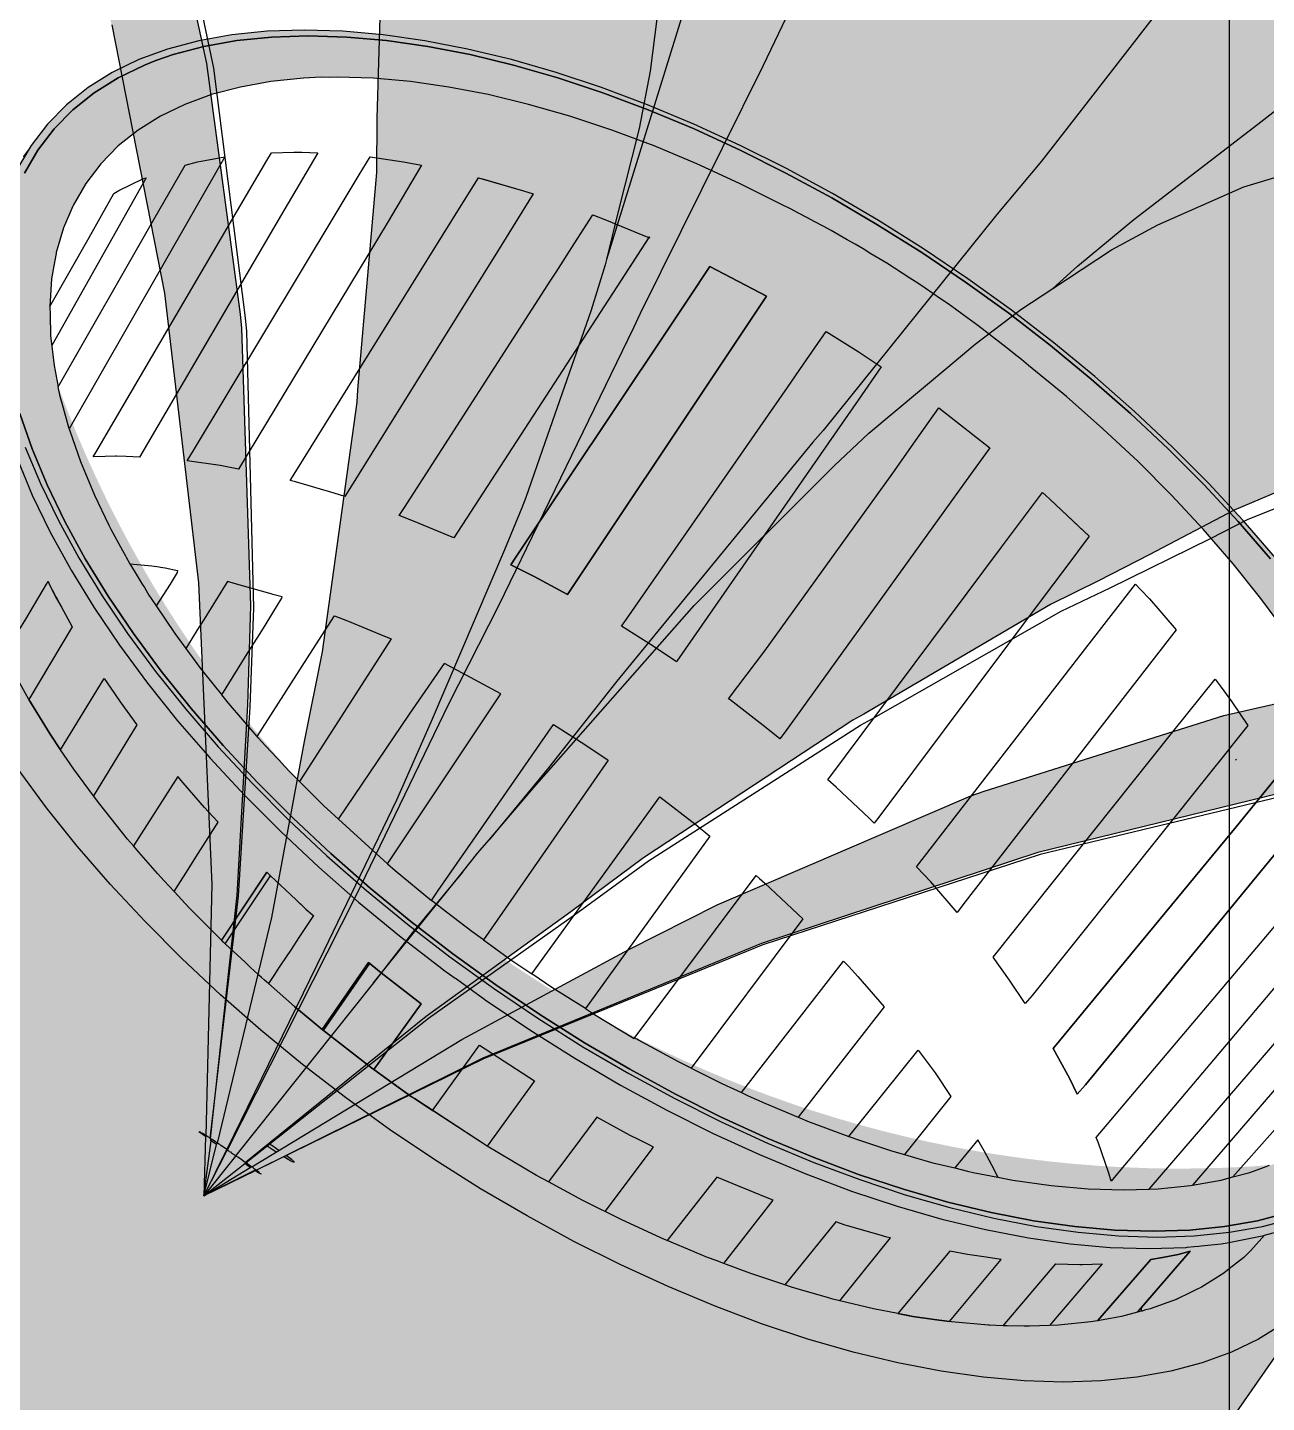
# Model space of a CAD drawing. Header units: metres. Extents: x -175 to 101, y -7 to 93.
# Drawn here: x 7.7775 to 7.8247, y 1.5529 to 1.6053 of the extents above; entities that cross this region are included whole.
import ezdxf

# ---------------------------------------------------------------- set-up
doc = ezdxf.new("R2010")
doc.units = ezdxf.units.M

# ---------------------------------------------------------------- blocks, each defined once
blk = doc.blocks.new('hidrop')
at = {"true_color": 0xffffff}
h = blk.add_hatch(color=7, dxfattribs=at)
h.dxf.hatch_style = 1
h.paths.add_polyline_path([(2.820926, -0.397867), (2.824549, -0.392676), (2.825179, -0.391852), (2.825702, -0.390954), (2.826116, -0.389984), (2.826479, -0.388744), (2.82693, -0.388385), (2.827653, -0.38765), (2.827964, -0.387211), (2.828273, -0.386839), (2.828354, -0.386701), (2.829099, -0.385514), (2.829507, -0.38456), (2.829806, -0.383539), (2.829995, -0.382456), (2.830073, -0.381315), (2.83004, -0.380121), (2.829897, -0.378878), (2.829642, -0.377592), (2.829279, -0.376267), (2.828807, -0.374909), (2.82823, -0.373522), (2.827548, -0.372114), (2.826766, -0.370688), (2.825886, -0.36925), (2.824911, -0.367807), (2.823845, -0.366364), (2.822693, -0.364927), (2.821459, -0.363501), (2.820926, -0.362928), (2.820147, -0.362092), (2.818764, -0.360706), (2.817315, -0.359347), (2.815805, -0.358022), (2.81424, -0.356736), (2.812626, -0.355493), (2.81097, -0.354299), (2.809279, -0.353159), (2.807558, -0.352076), (2.805815, -0.351055), (2.804057, -0.3501), (2.802291, -0.349215), (2.800523, -0.348404), (2.798761, -0.347669), (2.797011, -0.347014), (2.795281, -0.34644), (2.793576, -0.345951), (2.791905, -0.345548), (2.790274, -0.345233), (2.788688, -0.345008), (2.787155, -0.344872), (2.78568, -0.344826), (2.784269, -0.344872), (2.782927, -0.345008), (2.781661, -0.345233), (2.780475, -0.345548), (2.779373, -0.345951), (2.778361, -0.34644), (2.777441, -0.347014), (2.776618, -0.347669), (2.775895, -0.348404), (2.775275, -0.349215), (2.775195, -0.349353), (2.774449, -0.35054), (2.774116, -0.35132), (2.77325, -0.35186), (2.772414, -0.352526), (2.77168, -0.353272), (2.77105, -0.354096), (2.760816, -0.368569), (2.759658, -0.370366), (2.758558, -0.372305), (2.757522, -0.374378), (2.756552, -0.376577), (2.755654, -0.378894), (2.75483, -0.381319), (2.754084, -0.383842), (2.753418, -0.386455), (2.752836, -0.389145), (2.752339, -0.391904), (2.75193, -0.394719), (2.751611, -0.39758), (2.751381, -0.400476), (2.751243, -0.403395), (2.751197, -0.406325), (2.751243, -0.409256), (2.751381, -0.412174), (2.751611, -0.41507), (2.75193, -0.417931), (2.752339, -0.420747), (2.752836, -0.423505), (2.753418, -0.426196), (2.754084, -0.428808), (2.75483, -0.431332), (2.755654, -0.433757), (2.756552, -0.436073), (2.757522, -0.438272), (2.758558, -0.440346), (2.759658, -0.442284), (2.760816, -0.444081), (2.762029, -0.445729), (2.76329, -0.447222), (2.764596, -0.448553), (2.765942, -0.449717), (2.767321, -0.45071), (2.768729, -0.451528), (2.770159, -0.452168), (2.771607, -0.452626), (2.773067, -0.452902), (2.774532, -0.452994), (2.775997, -0.452902), (2.777456, -0.452626), (2.778904, -0.452168), (2.780335, -0.451528), (2.781743, -0.45071), (2.783122, -0.449717), (2.784467, -0.448553), (2.785773, -0.447222), (2.787035, -0.445729), (2.788247, -0.444081)])
h.paths.add_polyline_path([(2.776307, -0.358409), (2.776147, -0.357599), (2.776014, -0.356453), (2.775993, -0.355655), (2.775984, -0.355352), (2.776056, -0.3543), (2.776143, -0.353802), (2.776225, -0.353334), (2.776231, -0.353302), (2.776506, -0.352361), (2.776863, -0.351525), (2.776882, -0.351481), (2.777357, -0.350665), (2.777929, -0.349917), (2.778595, -0.349239), (2.779354, -0.348635), (2.780202, -0.348106), (2.781135, -0.347655), (2.782151, -0.347284), (2.783245, -0.346994), (2.784412, -0.346785), (2.785649, -0.34666), (2.786325, -0.346618), (2.786644, -0.346628), (2.786949, -0.346618), (2.788309, -0.34666), (2.789723, -0.346785), (2.791185, -0.346994), (2.792689, -0.347284), (2.79423, -0.347655), (2.795801, -0.348106), (2.797396, -0.348635), (2.799009, -0.349239), (2.800634, -0.349917), (2.802264, -0.350665), (2.803893, -0.351481, -0.05525), (2.813006, -0.357374), (2.814723, -0.358784), (2.816115, -0.360006), (2.817452, -0.361258), (2.818727, -0.362536), (2.819936, -0.363835), (2.821073, -0.36515), (2.822136, -0.366475), (2.823118, -0.367805), (2.824017, -0.369136), (2.824829, -0.370461), (2.82555, -0.371776), (2.826178, -0.373075), (2.826711, -0.374353), (2.827145, -0.375605), (2.82748, -0.376827), (2.827715, -0.378012), (2.827847, -0.379158), (2.827878, -0.380259), (2.827806, -0.381311), (2.827631, -0.382309), (2.827356, -0.38325), (2.82698, -0.38413), (2.826505, -0.384946), (2.825933, -0.385694), (2.825514, -0.38612), (2.825266, -0.386372), (2.824678, -0.386841), (2.824508, -0.386976), (2.823868, -0.387375), (2.82366, -0.387505), (2.822536, -0.388048, -0.33485)], flags=16)
for p, q in [((2.798825, -0.352701), (2.79883, -0.35274)), ((2.801842, -0.370287), (2.801842, -0.370287)), ((2.821167, -0.372592), (2.821192, -0.372626)), ((2.78642, -0.382921), (2.788179, -0.380376)), ((2.817575, -0.393489), (2.817567, -0.393614))]:
    blk.add_line(p, q)
for points in [[(2.775195, -0.349353), (2.774964, -0.349655)], [(2.774741, -0.361145), (2.775319, -0.362532), (2.776, -0.363941), (2.776782, -0.365367), (2.776799, -0.365393), (2.777663, -0.366804), (2.778638, -0.368247), (2.779704, -0.36969), (2.780856, -0.371127), (2.78209, -0.372553), (2.783401, -0.373962), (2.784784, -0.375348), (2.786234, -0.376707), (2.787744, -0.378032), (2.789309, -0.379318), (2.790923, -0.380561), (2.791005, -0.38062), (2.791436, -0.380931), (2.791478, -0.380961), (2.792557, -0.38174), (2.792578, -0.381755), (2.79427, -0.382896), (2.79599, -0.383978), (2.797733, -0.384999), (2.799491, -0.385954), (2.801257, -0.386839), (2.803025, -0.38765), (2.804788, -0.388385), (2.806537, -0.389041), (2.808268, -0.389614), (2.809972, -0.390103), (2.811643, -0.390506), (2.813275, -0.390821), (2.81486, -0.391047), (2.816394, -0.391183), (2.817869, -0.391228), (2.81928, -0.391183), (2.819318, -0.391179), (2.819589, -0.391151), (2.819766, -0.391133), (2.81986, -0.391124), (2.820621, -0.391047), (2.820846, -0.391006), (2.822177, -0.390744), (2.822247, -0.390725), (2.822274, -0.390718), (2.823073, -0.390506)], [(2.822693, -0.364927), (2.821459, -0.363501), (2.820926, -0.362928), (2.820147, -0.362092), (2.818764, -0.360706), (2.817315, -0.359347), (2.815805, -0.358022), (2.81424, -0.356736), (2.812626, -0.355493), (2.81097, -0.354299), (2.809279, -0.353159), (2.807558, -0.352076), (2.805815, -0.351055), (2.804057, -0.3501), (2.802291, -0.349215), (2.800523, -0.348404), (2.798761, -0.347669), (2.797011, -0.347014), (2.795281, -0.34644), (2.793576, -0.345951), (2.791905, -0.345548), (2.790274, -0.345233), (2.788688, -0.345008), (2.787155, -0.344872), (2.78568, -0.344826), (2.784269, -0.344872), (2.782927, -0.345008), (2.781661, -0.345233), (2.780475, -0.345548), (2.779373, -0.345951), (2.778361, -0.34644), (2.777441, -0.347014), (2.776618, -0.347669), (2.775895, -0.348404), (2.775275, -0.349215), (2.775195, -0.349353), (2.77476, -0.3501)], [(2.775052, -0.360706), (2.775629, -0.362092), (2.776311, -0.363501), (2.777093, -0.364927), (2.777974, -0.366364), (2.778949, -0.367807), (2.780014, -0.36925), (2.781167, -0.370688), (2.782401, -0.372114), (2.783712, -0.373522), (2.785095, -0.374909), (2.786544, -0.376267), (2.788055, -0.377592), (2.78962, -0.378878), (2.791233, -0.380121), (2.792889, -0.381315), (2.794581, -0.382456), (2.796301, -0.383539), (2.798044, -0.38456), (2.799802, -0.385514), (2.801568, -0.386399), (2.803336, -0.387211), (2.805098, -0.387946), (2.806848, -0.388601), (2.808579, -0.389174), (2.810283, -0.389664), (2.811954, -0.390066), (2.813586, -0.390381), (2.815171, -0.390607), (2.816705, -0.390743), (2.81818, -0.390788), (2.819591, -0.390743), (2.820932, -0.390607), (2.822198, -0.390381), (2.823384, -0.390066)], [(2.774843, -0.359429), (2.77531, -0.360774), (2.775882, -0.362147), (2.776557, -0.363542), (2.777332, -0.364955), (2.778204, -0.366378), (2.779169, -0.367807), (2.780225, -0.369236), (2.781366, -0.37066), (2.782588, -0.372072), (2.783887, -0.373468), (2.785257, -0.374841), (2.786692, -0.376186), (2.788188, -0.377498), (2.789738, -0.378772), (2.791336, -0.380003), (2.792976, -0.381185), (2.794651, -0.382315), (2.796355, -0.383388), (2.798081, -0.384399), (2.799822, -0.385344), (2.801572, -0.386221), (2.803323, -0.387024), (2.805068, -0.387752), (2.806801, -0.388401), (2.808515, -0.388969), (2.810203, -0.389454), (2.811858, -0.389853), (2.813474, -0.390164), (2.815044, -0.390388), (2.816563, -0.390523), (2.818024, -0.390568), (2.819421, -0.390523), (2.820749, -0.390388), (2.822003, -0.390164), (2.823178, -0.389853)], [(2.822493, -0.364955), (2.821271, -0.363542), (2.819972, -0.362147), (2.818603, -0.360774), (2.817167, -0.359429), (2.815671, -0.358116), (2.814121, -0.356842), (2.812523, -0.355612), (2.810883, -0.354429), (2.809208, -0.353299), (2.807504, -0.352227), (2.805778, -0.351216), (2.804037, -0.35027), (2.802288, -0.349394), (2.800537, -0.34859), (2.798791, -0.347862), (2.797058, -0.347213), (2.795344, -0.346645), (2.793657, -0.346161), (2.792002, -0.345762), (2.790386, -0.34545), (2.788815, -0.345227), (2.787297, -0.345092), (2.785836, -0.345047), (2.784438, -0.345092), (2.78311, -0.345227), (2.781856, -0.34545), (2.780681, -0.345762), (2.780026, -0.34598), (2.77959, -0.346161), (2.778587, -0.346645), (2.777677, -0.347213), (2.776862, -0.347862), (2.776146, -0.34859), (2.775531, -0.349394), (2.775021, -0.35027)], [(2.775021, -0.35027), (2.775531, -0.349394), (2.776146, -0.34859), (2.776862, -0.347862), (2.777677, -0.347213), (2.778587, -0.346645), (2.77959, -0.346161), (2.780026, -0.34598), (2.780681, -0.345762), (2.781856, -0.34545), (2.78311, -0.345227), (2.784438, -0.345092), (2.785836, -0.345047), (2.787297, -0.345092), (2.788815, -0.345227), (2.790386, -0.34545), (2.792002, -0.345762), (2.793657, -0.346161), (2.795344, -0.346645), (2.797058, -0.347213), (2.798791, -0.347862), (2.800537, -0.34859), (2.802288, -0.349394), (2.804037, -0.35027), (2.805778, -0.351216), (2.807504, -0.352227), (2.809208, -0.353299), (2.810883, -0.354429), (2.812523, -0.355612), (2.814121, -0.356842), (2.815671, -0.358116), (2.817167, -0.359429), (2.818603, -0.360774), (2.819972, -0.362147), (2.821271, -0.363542), (2.822493, -0.364955)], [(2.823178, -0.389853), (2.822003, -0.390164), (2.820749, -0.390388), (2.819421, -0.390523), (2.818024, -0.390568), (2.816563, -0.390523), (2.815044, -0.390388), (2.813474, -0.390164), (2.811858, -0.389853), (2.810203, -0.389454), (2.808515, -0.388969), (2.806801, -0.388401), (2.805068, -0.387752), (2.803323, -0.387024), (2.801572, -0.386221), (2.799822, -0.385344), (2.798081, -0.384399), (2.796355, -0.383388), (2.794651, -0.382315), (2.792976, -0.381185), (2.791336, -0.380003), (2.789738, -0.378772), (2.788188, -0.377498), (2.786692, -0.376186), (2.785257, -0.374841), (2.783887, -0.373468), (2.782588, -0.372072), (2.781366, -0.37066), (2.780225, -0.369236), (2.779169, -0.367807), (2.778204, -0.366378), (2.777332, -0.364955), (2.776557, -0.363542), (2.775882, -0.362147), (2.77531, -0.360774), (2.774843, -0.359429)], [(2.82106, -0.3885), (2.824084, -0.385098)], [(2.775984, -0.355352), (2.777483, -0.35273), (2.778427, -0.351053), (2.77861, -0.350939), (2.779532, -0.350494), (2.779658, -0.350448), (2.776059, -0.35684)], [(2.82298, -0.394088), (2.822046, -0.39467), (2.821018, -0.395167), (2.819899, -0.395576), (2.818695, -0.395895), (2.817409, -0.396125), (2.816047, -0.396263), (2.814615, -0.396309), (2.813117, -0.396263), (2.81156, -0.396125), (2.80995, -0.395895), (2.808293, -0.395576), (2.806596, -0.395167), (2.804866, -0.39467), (2.803109, -0.394088), (2.801332, -0.393422), (2.799543, -0.392676), (2.797748, -0.391852), (2.795954, -0.390954), (2.794169, -0.389984), (2.792399, -0.388948), (2.790653, -0.387848), (2.788935, -0.38669), (2.787254, -0.385477), (2.785615, -0.384216), (2.784026, -0.38291), (2.782493, -0.381564), (2.781021, -0.380185), (2.779617, -0.378777), (2.778285, -0.377347), (2.777032, -0.375899), (2.775862, -0.374439), (2.77478, -0.372974)], [(2.803296, -0.354964), (2.80114, -0.353831), (2.800339, -0.355029), (2.799472, -0.356325), (2.793743, -0.364895), (2.793549, -0.365185), (2.794445, -0.365634), (2.795705, -0.366318), (2.801622, -0.357467), (2.803296, -0.354964), (2.803151, -0.354885)], [(2.809863, -0.359211), (2.811802, -0.36073), (2.810905, -0.361972), (2.81002, -0.3632), (2.803999, -0.371546), (2.803802, -0.37182), (2.803284, -0.371394), (2.801908, -0.370335), (2.801886, -0.370318), (2.801842, -0.370287), (2.803229, -0.368465), (2.808106, -0.361699), (2.808975, -0.360471), (2.809861, -0.359209)], [(2.776717, -0.360006), (2.776747, -0.360093), (2.777151, -0.361258), (2.777684, -0.362536), (2.778239, -0.363685), (2.778312, -0.363835), (2.778752, -0.364638), (2.778865, -0.364843), (2.778898, -0.364903), (2.779033, -0.36515), (2.779875, -0.365226), (2.78015, -0.365265), (2.780197, -0.365274), (2.780382, -0.36531), (2.780853, -0.365401), (2.780838, -0.365483), (2.780576, -0.365924), (2.780035, -0.366757), (2.780744, -0.367805), (2.781167, -0.368378)], [(2.77507, -0.367255), (2.775857, -0.365928), (2.775923, -0.365815), (2.77596, -0.365928), (2.776243, -0.366467), (2.776412, -0.366774), (2.776839, -0.367552), (2.775189, -0.370315), (2.776001, -0.371642), (2.776398, -0.372229), (2.778059, -0.369516), (2.778312, -0.36989), (2.778664, -0.370412), (2.779307, -0.371282), (2.77765, -0.373987), (2.776901, -0.372974), (2.776649, -0.3726), (2.776398, -0.372229), (2.776001, -0.371642), (2.775189, -0.370315), (2.774769, -0.369551)], [(2.779033, -0.36515), (2.779238, -0.365484), (2.779429, -0.365797), (2.779508, -0.365925), (2.779587, -0.366054), (2.779762, -0.36634), (2.779845, -0.366475), (2.780035, -0.366757)], [(2.785497, -0.373437), (2.785306, -0.373246), (2.785251, -0.37319), (2.785135, -0.373075), (2.784928, -0.372851), (2.784707, -0.372615), (2.784645, -0.372548), (2.784206, -0.372076), (2.783926, -0.371776), (2.783882, -0.371724), (2.782789, -0.370461), (2.782534, -0.370143), (2.783568, -0.368481), (2.78377, -0.368156), (2.783972, -0.367843), (2.784195, -0.367494), (2.784697, -0.366665), (2.784824, -0.366461), (2.784834, -0.366413), (2.784489, -0.366314), (2.784424, -0.366295), (2.784372, -0.36628), (2.783012, -0.365897), (2.782969, -0.365886), (2.782805, -0.365838), (2.782754, -0.365826), (2.782665, -0.36597), (2.781865, -0.367255), (2.781591, -0.367696), (2.781167, -0.368378), (2.781726, -0.369136), (2.782295, -0.369845), (2.782534, -0.370143)], [(2.783882, -0.371724), (2.786013, -0.368415), (2.786837, -0.367135), (2.787328, -0.367319), (2.787395, -0.367344), (2.788743, -0.367906), (2.7889, -0.367972), (2.78899, -0.368013), (2.785497, -0.373437), (2.78641, -0.374353), (2.788849, -0.376572), (2.789139, -0.376827), (2.790526, -0.377967)], [(2.786986, -0.374877), (2.789695, -0.370876), (2.791022, -0.368945)], [(2.788849, -0.376572), (2.793174, -0.370103), (2.791022, -0.368945)], [(2.776398, -0.372229), (2.778059, -0.369516), (2.778312, -0.36989), (2.778664, -0.370412), (2.779307, -0.371282), (2.77765, -0.373987)], [(2.78072, -0.377628), (2.78034, -0.377221), (2.780088, -0.376949), (2.779383, -0.376135), (2.779176, -0.375896), (2.778949, -0.375633), (2.777885, -0.374306), (2.77765, -0.373987), (2.776901, -0.372974), (2.776649, -0.3726), (2.776398, -0.372229), (2.776001, -0.371642), (2.775189, -0.370315)], [(2.79251, -0.379475), (2.792468, -0.379445), (2.79207, -0.379158), (2.791102, -0.378413), (2.790582, -0.378012), (2.790526, -0.377967), (2.790785, -0.377595), (2.792115, -0.375679), (2.795173, -0.371275), (2.796374, -0.372031), (2.79722, -0.372601), (2.797263, -0.37263), (2.793232, -0.378435), (2.79251, -0.379475), (2.793596, -0.380259), (2.794352, -0.380769)], [(2.782671, -0.379619), (2.784394, -0.377032), (2.785153, -0.377743), (2.785381, -0.377957), (2.785642, -0.378201), (2.785745, -0.378298), (2.785977, -0.378502), (2.786031, -0.378549), (2.785784, -0.378921), (2.785477, -0.379384), (2.785178, -0.379835), (2.78478, -0.380436), (2.78468, -0.380587), (2.784523, -0.380825), (2.784316, -0.381137), (2.784165, -0.381004), (2.784055, -0.380908), (2.783946, -0.380812), (2.783913, -0.380783), (2.783629, -0.380517), (2.783428, -0.380325), (2.782671, -0.379619), (2.782575, -0.379529), (2.782532, -0.379487), (2.781298, -0.37825), (2.78072, -0.377628), (2.78087, -0.377392), (2.781256, -0.376785), (2.781548, -0.376327), (2.782402, -0.374984), (2.782035, -0.37459), (2.781882, -0.374426), (2.78107, -0.373487), (2.780861, -0.373246), (2.779176, -0.375896)], [(2.796394, -0.38209), (2.795156, -0.381311), (2.794352, -0.380769), (2.799234, -0.374026), (2.800609, -0.375085), (2.801135, -0.375517), (2.796394, -0.38209), (2.796742, -0.382309), (2.798249, -0.383225)], [(2.784394, -0.377032), (2.784252, -0.37689), (2.782532, -0.379487)], [(2.800422, -0.384357), (2.799969, -0.38413), (2.798411, -0.383284), (2.798348, -0.38325), (2.798249, -0.383225), (2.802896, -0.377018), (2.803022, -0.377128), (2.803235, -0.377314), (2.804472, -0.378474), (2.804674, -0.378676), (2.800422, -0.384357), (2.801598, -0.384946), (2.802344, -0.385289), (2.802595, -0.385404), (2.803228, -0.385694), (2.804506, -0.386227), (2.804561, -0.38625), (2.804852, -0.386372), (2.806434, -0.386965), (2.806466, -0.386976), (2.806804, -0.387088), (2.808061, -0.387505), (2.808551, -0.387645), (2.808932, -0.387755), (2.809632, -0.387956), (2.810465, -0.388156)], [(2.817873, -0.388962), (2.823845, -0.382034), (2.825499, -0.380115), (2.825575, -0.380501), (2.82562, -0.380896), (2.825706, -0.381633), (2.820926, -0.387186), (2.819526, -0.388812)], [(2.786369, -0.382879), (2.78642, -0.382921), (2.786752, -0.383194), (2.788241, -0.384341), (2.788333, -0.384407), (2.790136, -0.381906), (2.788608, -0.380729), (2.788179, -0.380376), (2.788128, -0.380334), (2.786369, -0.382879), (2.785307, -0.382006), (2.784316, -0.381137)], [(2.802344, -0.385289), (2.80623, -0.380277), (2.806417, -0.380478), (2.806772, -0.38086), (2.807772, -0.382015), (2.804506, -0.386227)], [(2.790568, -0.385966), (2.792363, -0.383478), (2.794453, -0.384833), (2.792653, -0.387328), (2.789878, -0.385516), (2.78977, -0.385443), (2.788333, -0.384407)], [(2.806434, -0.386965), (2.809076, -0.383666), (2.809302, -0.383971), (2.809719, -0.384536), (2.810324, -0.385431), (2.808551, -0.387645)], [(2.797142, -0.389816), (2.798987, -0.387361), (2.798821, -0.387278), (2.798395, -0.387064), (2.798105, -0.386919), (2.796832, -0.386228), (2.795873, -0.387504), (2.795408, -0.388121), (2.795205, -0.388392), (2.794984, -0.388686), (2.794528, -0.388438), (2.792653, -0.387328)], [(2.812114, -0.388509), (2.811971, -0.388212), (2.811586, -0.38751), (2.811351, -0.387082), (2.810465, -0.388156), (2.810955, -0.388275), (2.811173, -0.388327), (2.812114, -0.388509), (2.812677, -0.388617), (2.814139, -0.388826), (2.815553, -0.388951), (2.816912, -0.388993), (2.817873, -0.388962), (2.818213, -0.388951), (2.81871, -0.388901), (2.81945, -0.388826), (2.819526, -0.388812), (2.820461, -0.388645), (2.820617, -0.388617), (2.820926, -0.388527), (2.82106, -0.3885), (2.821711, -0.388327), (2.822228, -0.388138), (2.822459, -0.388054)], [(2.801663, -0.391797), (2.803554, -0.389377), (2.80326, -0.389267), (2.803042, -0.389186), (2.802455, -0.388941), (2.802415, -0.388924), (2.801401, -0.388501), (2.799507, -0.390924)], [(2.812309, -0.394163), (2.814322, -0.391807), (2.815237, -0.391836), (2.815316, -0.391833), (2.816088, -0.391808), (2.814082, -0.394156), (2.813313, -0.394181), (2.813115, -0.394187), (2.812461, -0.394167), (2.812309, -0.394163), (2.811787, -0.394147), (2.811753, -0.394146), (2.810338, -0.39402), (2.810262, -0.394009), (2.809687, -0.393927), (2.808874, -0.393812), (2.808753, -0.393788), (2.808299, -0.393701), (2.807368, -0.393521), (2.806083, -0.393211), (2.805825, -0.393149), (2.805653, -0.3931), (2.804457, -0.392757), (2.804252, -0.392698), (2.803989, -0.392611), (2.802655, -0.392168), (2.801663, -0.391797), (2.80137, -0.391687), (2.80104, -0.391563), (2.80056, -0.391363), (2.800533, -0.391352), (2.799507, -0.390924), (2.799413, -0.390885), (2.797781, -0.390136), (2.797142, -0.389816), (2.796976, -0.389733), (2.796555, -0.389522), (2.79627, -0.389379), (2.79615, -0.389319), (2.794984, -0.388686)], [(2.820926, -0.397867), (2.824549, -0.392676), (2.825179, -0.391852), (2.825702, -0.390954), (2.826116, -0.389984), (2.82642, -0.388948), (2.826451, -0.388766)], [(2.806083, -0.393211), (2.808018, -0.390821), (2.807875, -0.390787), (2.80759, -0.390705), (2.806379, -0.390357), (2.806287, -0.390331), (2.80593, -0.390213), (2.803989, -0.392611)], [(2.822274, -0.390718), (2.821743, -0.391295), (2.821479, -0.391563), (2.820926, -0.392004), (2.820719, -0.392168), (2.820278, -0.392443), (2.81987, -0.392698), (2.819654, -0.392802), (2.819404, -0.392923), (2.818977, -0.393129), (2.818936, -0.393149), (2.817919, -0.393521), (2.817702, -0.393578), (2.817607, -0.393604), (2.817567, -0.393614), (2.817436, -0.393649), (2.817575, -0.393489), (2.819442, -0.391319), (2.818983, -0.391456), (2.818382, -0.391563), (2.817936, -0.391643), (2.815906, -0.393975), (2.815655, -0.39402), (2.814417, -0.394146), (2.814082, -0.394156)], [(2.810262, -0.394009), (2.812239, -0.391639), (2.811662, -0.391557), (2.810954, -0.391456), (2.81028, -0.391326), (2.808299, -0.393701)], [(2.817436, -0.393649), (2.816824, -0.393812), (2.816402, -0.393887), (2.815906, -0.393975)]]:
    blk.add_lwpolyline(points)
blk.add_lwpolyline([(2.823118, -0.367805), (2.822136, -0.366475), (2.821073, -0.36515), (2.819936, -0.363835), (2.818727, -0.362536), (2.817452, -0.361258), (2.816115, -0.360006), (2.814723, -0.358784), (2.81328, -0.357599, 0.057052), (2.803893, -0.351481), (2.802264, -0.350665), (2.800634, -0.349917), (2.799009, -0.349239), (2.797396, -0.348635), (2.795801, -0.348106), (2.79423, -0.347655), (2.792689, -0.347284), (2.791185, -0.346994), (2.789723, -0.346785), (2.788309, -0.34666), (2.786949, -0.346618), (2.786644, -0.346628), (2.786325, -0.346618), (2.785649, -0.34666), (2.784412, -0.346785), (2.783245, -0.346994), (2.782151, -0.347284), (2.781135, -0.347655), (2.780202, -0.348106), (2.779354, -0.348635), (2.778595, -0.349239), (2.777929, -0.349917), (2.777357, -0.350665), (2.776882, -0.351481), (2.776863, -0.351525), (2.776506, -0.352361), (2.776231, -0.353302), (2.776225, -0.353334), (2.776143, -0.353802), (2.776056, -0.3543), (2.775984, -0.355352), (2.775993, -0.355655), (2.776014, -0.356453), (2.776147, -0.357599), (2.776307, -0.358409)], format="xyb")
for points in [[(2.781393, -0.351845), (2.776717, -0.360006), (2.776501, -0.359219), (2.776381, -0.358784), (2.776307, -0.358409), (2.779955, -0.352039), (2.781142, -0.349966), (2.781617, -0.34984), (2.781891, -0.349791), (2.782659, -0.349654)], [(2.778897, -0.361068), (2.778527, -0.361056), (2.778491, -0.361055), (2.778092, -0.361068), (2.77764, -0.361083), (2.77774, -0.360911), (2.777955, -0.360545), (2.778134, -0.360239), (2.783138, -0.351698), (2.784258, -0.349787), (2.784428, -0.349496), (2.785279, -0.349469), (2.785584, -0.349478), (2.786194, -0.349497), (2.784904, -0.351699), (2.779406, -0.361084)], [(2.77764, -0.361083), (2.77774, -0.360911), (2.777955, -0.360545), (2.778134, -0.360239), (2.783138, -0.351698), (2.784258, -0.349787), (2.784428, -0.349496), (2.785279, -0.349469), (2.785584, -0.349478), (2.786194, -0.349497), (2.784904, -0.351699), (2.779406, -0.361084), (2.778897, -0.361068), (2.778491, -0.361055), (2.778092, -0.361068)], [(2.781456, -0.360832), (2.786864, -0.351857), (2.787776, -0.350342), (2.788189, -0.349658), (2.789466, -0.34984), (2.789667, -0.349878), (2.790148, -0.349971), (2.788837, -0.352173), (2.783176, -0.361543), (2.782479, -0.361409), (2.781217, -0.361229)], [(2.781217, -0.361229), (2.781456, -0.360832), (2.786864, -0.351857), (2.787776, -0.350342), (2.788189, -0.349658), (2.789466, -0.34984), (2.789667, -0.349878), (2.790148, -0.349971), (2.788837, -0.352173), (2.783176, -0.361543), (2.782479, -0.361409)], [(2.785144, -0.361983), (2.78536, -0.361635), (2.790951, -0.352646), (2.791727, -0.351399), (2.792318, -0.350448), (2.794039, -0.350943), (2.794402, -0.351063), (2.793039, -0.353254), (2.787231, -0.362591), (2.786825, -0.362456), (2.785346, -0.362032)], [(2.790951, -0.352646), (2.791727, -0.351399), (2.792314, -0.350455), (2.792476, -0.350494), (2.794039, -0.350943), (2.794402, -0.351063), (2.793039, -0.353254), (2.787231, -0.362591), (2.786825, -0.362456), (2.785346, -0.362032), (2.785144, -0.361983), (2.78536, -0.361635)], [(2.798576, -0.352633), (2.798806, -0.352729), (2.79759, -0.3546), (2.791376, -0.364161), (2.789847, -0.363523), (2.789297, -0.363317), (2.7895, -0.363003), (2.795078, -0.354343), (2.795274, -0.35404), (2.795963, -0.35297), (2.796676, -0.351863), (2.7972, -0.352059)], [(2.789297, -0.363317), (2.7895, -0.363003), (2.795078, -0.354343), (2.795274, -0.35404), (2.795963, -0.35297), (2.796676, -0.351863), (2.7972, -0.352059), (2.798576, -0.352633), (2.79883, -0.352739), (2.798825, -0.352701), (2.79759, -0.3546), (2.791376, -0.364161), (2.789847, -0.363523)], [(2.793549, -0.365185), (2.793743, -0.364895), (2.799472, -0.356325), (2.800339, -0.355029), (2.80114, -0.353831), (2.803296, -0.354964), (2.801622, -0.357467), (2.795705, -0.366318), (2.794445, -0.365634)], [(2.804091, -0.358434), (2.804704, -0.357551), (2.805573, -0.356299), (2.806785, -0.357062), (2.807619, -0.357624), (2.807664, -0.357654), (2.806787, -0.358916), (2.806181, -0.359789), (2.799878, -0.368856), (2.799863, -0.368886), (2.798977, -0.368289), (2.797773, -0.367531), (2.797965, -0.367255)], [(2.797773, -0.367531), (2.797965, -0.367255), (2.804091, -0.358434), (2.804704, -0.357551), (2.805573, -0.356299), (2.806785, -0.357062), (2.807619, -0.357624), (2.807664, -0.357654), (2.806787, -0.358916), (2.806181, -0.359789), (2.799878, -0.368856), (2.799863, -0.368886), (2.798977, -0.368289)], [(2.801842, -0.370287), (2.803229, -0.368465), (2.808106, -0.361699), (2.808975, -0.360471), (2.809861, -0.359209), (2.811802, -0.36073), (2.810905, -0.361972), (2.81002, -0.3632), (2.803999, -0.371546), (2.803802, -0.37182), (2.803284, -0.371394), (2.801908, -0.370335), (2.801886, -0.370318)], [(2.813809, -0.362439), (2.813938, -0.362552), (2.814109, -0.362702), (2.81543, -0.36394), (2.815588, -0.364098), (2.814698, -0.365286), (2.813766, -0.366531), (2.807614, -0.37475), (2.807402, -0.375032), (2.807212, -0.37484), (2.805953, -0.373661), (2.805625, -0.373373), (2.812254, -0.364517)], [(2.805625, -0.373373), (2.812254, -0.364517), (2.813809, -0.362439), (2.813938, -0.362552), (2.814109, -0.362702), (2.815592, -0.364092), (2.814698, -0.365286), (2.813766, -0.366531), (2.807614, -0.37475), (2.807402, -0.375032), (2.807212, -0.37484), (2.805953, -0.373661)], [(2.77596, -0.365928), (2.776185, -0.366356), (2.776205, -0.366397), (2.776247, -0.366474), (2.776412, -0.366774), (2.776839, -0.367552), (2.775189, -0.370315), (2.774769, -0.369551), (2.774612, -0.369265), (2.774538, -0.36913), (2.774466, -0.368999), (2.774329, -0.368716), (2.774281, -0.368615), (2.774396, -0.368392), (2.774808, -0.367696), (2.77507, -0.367255), (2.775857, -0.365928), (2.775923, -0.365815)], [(2.8189, -0.36766), (2.818064, -0.36874), (2.817049, -0.370048), (2.81078, -0.378134), (2.810554, -0.378426), (2.80955, -0.377267), (2.809012, -0.376689), (2.815505, -0.368315), (2.81736, -0.365922), (2.817551, -0.366128), (2.817885, -0.366487)], [(2.809012, -0.376689), (2.815505, -0.368315), (2.81736, -0.365922), (2.817551, -0.366128), (2.817885, -0.366487), (2.8189, -0.36766), (2.818064, -0.36874), (2.817049, -0.370048), (2.81078, -0.378134), (2.810554, -0.378426), (2.80955, -0.377267)], [(2.820926, -0.372193), (2.820898, -0.372228), (2.820024, -0.37332), (2.813416, -0.38159), (2.813152, -0.3819), (2.812547, -0.381005), (2.811928, -0.380135), (2.818776, -0.371554), (2.820388, -0.369541), (2.820619, -0.369853), (2.820926, -0.370269), (2.821031, -0.370412), (2.821636, -0.371307)], [(2.811928, -0.380135), (2.818776, -0.371554), (2.820388, -0.369541), (2.820619, -0.369853), (2.820926, -0.370269), (2.821031, -0.370412), (2.821636, -0.371307), (2.820926, -0.372193), (2.820898, -0.372228), (2.820024, -0.37332), (2.813416, -0.38159), (2.813152, -0.3819), (2.812547, -0.381005)], [(2.814214, -0.383608), (2.814837, -0.384743), (2.815128, -0.385346), (2.815444, -0.384995), (2.822087, -0.376905), (2.823156, -0.375609), (2.82372, -0.374925), (2.823435, -0.374336), (2.823045, -0.373625), (2.822805, -0.373187), (2.821196, -0.375171)], [(2.814214, -0.383608), (2.821196, -0.375171), (2.822805, -0.373187), (2.823045, -0.373625), (2.823435, -0.374336), (2.82372, -0.374925), (2.823156, -0.375609), (2.822087, -0.376905), (2.815444, -0.384995), (2.815128, -0.385346), (2.814837, -0.384743)], [(2.784252, -0.37689), (2.784394, -0.377032), (2.785153, -0.377743), (2.785381, -0.377957), (2.785745, -0.378298), (2.785977, -0.378502), (2.786031, -0.378549), (2.785784, -0.378921), (2.785477, -0.379384), (2.785178, -0.379835), (2.78478, -0.380436), (2.78468, -0.380587), (2.784523, -0.380825), (2.784316, -0.381137), (2.785307, -0.382006), (2.786369, -0.382879), (2.788128, -0.380334), (2.788608, -0.380729), (2.790136, -0.381906), (2.788333, -0.384407), (2.78977, -0.385443), (2.789878, -0.385516), (2.790568, -0.385966), (2.792363, -0.383478), (2.794453, -0.384833), (2.792653, -0.387328), (2.789804, -0.385468), (2.788333, -0.384407), (2.788241, -0.384341), (2.786752, -0.383194), (2.78642, -0.382921), (2.786369, -0.382879), (2.785307, -0.382006), (2.784316, -0.381137), (2.784165, -0.381004), (2.784055, -0.380908), (2.783946, -0.380812), (2.783913, -0.380783), (2.783629, -0.380517), (2.783428, -0.380325), (2.782531, -0.379489)], [(2.81586, -0.387002), (2.822879, -0.378697), (2.824533, -0.376741), (2.824739, -0.377335), (2.825012, -0.378121), (2.82509, -0.378406), (2.824804, -0.378745), (2.823443, -0.380355), (2.816797, -0.388219), (2.816424, -0.38866), (2.816339, -0.388349), (2.81593, -0.38717)], [(2.823443, -0.380355), (2.816797, -0.388219), (2.816424, -0.38866), (2.816339, -0.388349), (2.81593, -0.38717), (2.81586, -0.387002), (2.822879, -0.378697), (2.824526, -0.376749), (2.824582, -0.376883), (2.824739, -0.377335), (2.825012, -0.378121), (2.82509, -0.378406), (2.824804, -0.378745)], [(2.812239, -0.391639), (2.811662, -0.391557), (2.810954, -0.391456), (2.81028, -0.391326), (2.808299, -0.393701), (2.808874, -0.393812), (2.809687, -0.393927), (2.810262, -0.394009)], [(2.815906, -0.393975), (2.817936, -0.391643), (2.818382, -0.391563), (2.818983, -0.391456), (2.819442, -0.391319), (2.817575, -0.393489), (2.817567, -0.393614), (2.817436, -0.393649), (2.816824, -0.393812), (2.816402, -0.393887)]]:
    blk.add_lwpolyline(points, close=True)
blk = doc.blocks.new('planta 2')
at = {"true_color": 0xffffff}
h = blk.add_hatch(color=7, dxfattribs=at)
h.dxf.hatch_style = 1
h.paths.add_polyline_path([(6.060596, 0.340758), (6.062782, 0.350351), (6.064123, 0.35543), (6.06619, 0.364322), (6.067262, 0.368307), (6.068216, 0.372418), (6.069341, 0.37744), (6.069959, 0.379815), (6.072057, 0.389587), (6.072179, 0.39007), (6.073906, 0.398869), (6.074152, 0.400775), (6.074177, 0.400829), (6.075098, 0.406706), (6.075437, 0.410734), (6.075739, 0.413592), (6.075805, 0.41869), (6.075817, 0.419566), (6.075073, 0.418739), (6.070376, 0.413582), (6.068061, 0.410734), (6.065279, 0.406721), (6.061604, 0.400759), (6.060591, 0.398851), (6.056325, 0.390062), (6.056126, 0.389589), (6.052578, 0.379834), (6.051835, 0.377432), (6.051503, 0.376192), (6.051176, 0.377693), (6.050962, 0.378369), (6.050798, 0.378915), (6.050735, 0.379078), (6.049282, 0.383068), (6.047962, 0.385774), (6.046876, 0.387543), (6.043967, 0.391234), (6.043583, 0.39071), (6.041084, 0.387543), (6.039997, 0.385774), (6.038677, 0.383068), (6.037199, 0.379042), (6.036997, 0.378369), (6.036783, 0.377693), (6.036783, 0.377654), (6.036456, 0.376192), (6.036253, 0.375233), (6.035418, 0.371416), (6.035375, 0.371078), (6.034594, 0.36374), (6.034531, 0.361926), (6.034318, 0.354733), (6.03441, 0.351636), (6.034594, 0.34441), (6.034903, 0.340266), (6.035418, 0.332228), (6.035875, 0.327879), (6.036441, 0.321628), (6.036783, 0.317928), (6.037212, 0.314544), (6.038677, 0.301087), (6.038781, 0.300335), (6.04055, 0.285331), (6.041084, 0.279979), (6.041631, 0.27545), (6.041747, 0.274617), (6.041877, 0.273407), (6.042335, 0.269615), (6.042618, 0.266513), (6.04372, 0.255851), (6.043844, 0.25576), (6.043978, 0.255765), (6.044281, 0.255888), (6.04427, 0.255793), (6.044693, 0.255809), (6.04481, 0.255806), (6.048531, 0.266513), (6.051819, 0.274617), (6.053446, 0.278779), (6.058597, 0.289958), (6.058889, 0.290493), (6.06384, 0.29993), (6.065252, 0.302182), (6.068072, 0.306864), (6.069122, 0.308651), (6.071001, 0.311285), (6.074253, 0.316116), (6.076143, 0.318369), (6.079168, 0.32221), (6.080655, 0.323656), (6.082035, 0.325095), (6.083686, 0.326939), (6.084544, 0.327623), (6.087625, 0.330356), (6.087793, 0.330445), (6.090363, 0.331991), (6.090791, 0.332304), (6.090821, 0.332309), (6.091525, 0.332545), (6.091745, 0.332596), (6.091882, 0.332664), (6.088206, 0.33293), (6.085663, 0.33312), (6.084975, 0.333052), (6.082528, 0.332812), (6.080284, 0.332555), (6.078325, 0.332331), (6.077745, 0.33215), (6.077121, 0.331956), (6.077095, 0.331947), (6.073144, 0.330767), (6.072041, 0.330437), (6.071798, 0.330351), (6.067279, 0.327641), (6.066295, 0.326953), (6.063404, 0.324105), (6.062879, 0.323625), (6.061572, 0.322199), (6.058876, 0.318365), (6.057553, 0.316118), (6.055253, 0.311305), (6.054204, 0.308659), (6.052833, 0.304563), (6.052098, 0.302414), (6.055431, 0.314544), (6.056513, 0.317928), (6.057847, 0.321628), (6.060055, 0.327879), (6.061839, 0.332228), (6.065481, 0.340266), (6.067664, 0.34441), (6.071843, 0.351636), (6.073935, 0.354733), (6.074729, 0.355808), (6.078756, 0.361477), (6.080261, 0.364322), (6.082703, 0.368307), (6.085213, 0.372418), (6.088175, 0.37744), (6.089799, 0.379815), (6.096379, 0.389587), (6.096757, 0.39007), (6.103527, 0.398869), (6.104962, 0.400775), (6.105013, 0.400829), (6.109979, 0.406706), (6.113275, 0.410734), (6.116046, 0.413592), (6.120813, 0.41869), (6.121633, 0.419566), (6.120584, 0.418739), (6.113803, 0.413582), (6.110188, 0.410734), (6.105868, 0.406721), (6.099669, 0.400759), (6.097954, 0.398833), (6.097914, 0.398787), (6.090122, 0.390062), (6.089718, 0.389589), (6.082523, 0.379834), (6.080827, 0.377432), (6.07609, 0.369655), (6.075219, 0.368275), (6.072864, 0.364329), (6.068286, 0.355426), (6.065827, 0.35035), (6.06186, 0.340779), (6.059859, 0.335626), (6.058572, 0.331705), (6.05813, 0.330389), (6.058598, 0.33248), (6.059288, 0.335631)])
h.paths.add_polyline_path([(6.031288, 0.389587), (6.031082, 0.39007), (6.026755, 0.398869), (6.025668, 0.400775), (6.025652, 0.400829), (6.021988, 0.406706), (6.019172, 0.410734), (6.016828, 0.413592), (6.012154, 0.41869), (6.011351, 0.419566), (6.011348, 0.418739), (6.011487, 0.413582), (6.011828, 0.410734), (6.012213, 0.406721), (6.013215, 0.400759), (6.013485, 0.398833), (6.013494, 0.398787), (6.015296, 0.390062), (6.015419, 0.389589), (6.017596, 0.379834), (6.018241, 0.377432), (6.020037, 0.369655), (6.020368, 0.368275), (6.021457, 0.364329), (6.023581, 0.355426), (6.024949, 0.35035), (6.027176, 0.340779), (6.028513, 0.335626), (6.029387, 0.331705), (6.029701, 0.330299), (6.028964, 0.33248), (6.027924, 0.335631), (6.025922, 0.340758), (6.021931, 0.350351), (6.019462, 0.35543), (6.014881, 0.364322), (6.012499, 0.368307), (6.009903, 0.372418), (6.00684, 0.37744), (6.005161, 0.379815), (5.997954, 0.389587), (5.99754, 0.39007), (5.989694, 0.398869), (5.987839, 0.400851), (5.98176, 0.406706), (5.977439, 0.410734), (5.973822, 0.413592), (5.967146, 0.41869), (5.965999, 0.419566), (5.966738, 0.418739), (5.971632, 0.413582), (5.974428, 0.410734), (5.977755, 0.406721), (5.982848, 0.400759), (5.984251, 0.398833), (5.984285, 0.398787), (5.991069, 0.390062), (5.991443, 0.389589), (5.99807, 0.379834), (5.999725, 0.377432), (6.004344, 0.369655), (6.007629, 0.364329), (6.008864, 0.361926), (6.008981, 0.36179), (6.009042, 0.361675), (6.011665, 0.357973), (6.014025, 0.354765), (6.016132, 0.351636), (6.020296, 0.344414), (6.022476, 0.340266), (6.02612, 0.332206), (6.027893, 0.327879), (6.028855, 0.325154), (6.031447, 0.31795), (6.032534, 0.314544), (6.032963, 0.31298), (6.033722, 0.311285), (6.034689, 0.308651), (6.035243, 0.306864), (6.036727, 0.302182), (6.037292, 0.29993), (6.039362, 0.290493), (6.039452, 0.289958), (6.041164, 0.278779), (6.041631, 0.27545), (6.041084, 0.279979), (6.04055, 0.285331), (6.038781, 0.300335), (6.038677, 0.301087), (6.037212, 0.314544), (6.036783, 0.317928), (6.036441, 0.321628), (6.035875, 0.327879), (6.035418, 0.332228), (6.034903, 0.340266), (6.034594, 0.34441), (6.03441, 0.351636), (6.034318, 0.354733), (6.034531, 0.361926), (6.034594, 0.36374), (6.035404, 0.371353), (6.036253, 0.375233), (6.035651, 0.37744), (6.0349, 0.379815)])
h.paths.add_polyline_path([(6.030319, 0.318369), (6.027773, 0.32221), (6.026526, 0.323656), (6.025038, 0.325095), (6.023259, 0.326939), (6.022332, 0.327623), (6.017997, 0.330356), (6.017758, 0.330445), (6.014421, 0.331497), (6.012854, 0.331991), (6.011677, 0.332302), (6.009945, 0.332514), (6.007617, 0.332798), (6.004565, 0.33312), (6.002088, 0.332939), (5.998179, 0.332667), (5.999108, 0.332331), (5.999515, 0.331947), (6.001871, 0.330437), (6.002025, 0.330351), (6.004914, 0.327641), (6.005736, 0.326953), (6.00816, 0.324105), (6.0086, 0.323625), (6.010008, 0.322199), (6.012902, 0.318365), (6.014716, 0.316118), (6.017832, 0.311305), (6.019653, 0.308659), (6.021976, 0.304563), (6.023374, 0.302161), (6.024732, 0.299925), (6.029523, 0.290493), (6.029806, 0.289958), (6.034799, 0.278781), (6.036372, 0.274629), (6.039566, 0.266514), (6.043155, 0.25575), (6.043327, 0.255766), (6.043728, 0.255782), (6.042618, 0.266513), (6.041877, 0.273407), (6.041747, 0.274617), (6.041631, 0.27545), (6.041164, 0.278779), (6.039452, 0.289958), (6.039362, 0.290493), (6.037292, 0.29993), (6.036727, 0.302182), (6.035243, 0.306864), (6.034689, 0.308651), (6.033722, 0.311285), (6.032963, 0.31298), (6.031559, 0.316116)])
h.paths.add_polyline_path([(6.022476, 0.340266), (6.020296, 0.344414), (6.016132, 0.351636), (6.014025, 0.354765), (6.011665, 0.357973), (6.009042, 0.361675), (6.008981, 0.36179), (6.008864, 0.361926), (6.007364, 0.363722), (6.000746, 0.371078), (6.000374, 0.371424), (5.993117, 0.377693), (5.992274, 0.378369), (5.991479, 0.379042), (5.991418, 0.379042), (5.99138, 0.379078), (5.985658, 0.383054), (5.981495, 0.385773), (5.978065, 0.387543), (5.970439, 0.391234), (5.970895, 0.39071), (5.973969, 0.387533), (5.975862, 0.385773), (5.97816, 0.383068), (5.981826, 0.379078), (5.98189, 0.379042), (5.9824, 0.378369), (5.982939, 0.377656), (5.982966, 0.377623), (5.988266, 0.371416), (5.98857, 0.371078), (5.99409, 0.36374), (5.995522, 0.361926), (5.99814, 0.357973), (5.99889, 0.35689), (5.999613, 0.355808), (6.000361, 0.354733), (6.002584, 0.351636), (6.007022, 0.34441), (6.009642, 0.340266), (6.014012, 0.332228), (6.014421, 0.331497), (6.017952, 0.330384), (6.022332, 0.327623), (6.023259, 0.326939), (6.025038, 0.325095), (6.026526, 0.323656), (6.027773, 0.32221), (6.030319, 0.318369), (6.031559, 0.316116), (6.032963, 0.31298), (6.032534, 0.314544), (6.031447, 0.31795), (6.028855, 0.325154), (6.027893, 0.327879), (6.02612, 0.332206)], flags=17)
h.paths.add_polyline_path([(6.004492, 0.340266), (6.001099, 0.344414), (5.995029, 0.351636), (5.991955, 0.354765), (5.988716, 0.357973), (5.984871, 0.361926), (5.982811, 0.363722), (5.974233, 0.371078), (5.97375, 0.371424), (5.964852, 0.377693), (5.963875, 0.378369), (5.962952, 0.379042), (5.962896, 0.379042), (5.962837, 0.379078), (5.956198, 0.383054), (5.95163, 0.385773), (5.947866, 0.387543), (5.941019, 0.39071), (5.95127, 0.385773), (5.96231, 0.379042), (5.972989, 0.371078), (5.983248, 0.361926), (5.993029, 0.351636), (6.00228, 0.340266), (6.007496, 0.332811), (6.007617, 0.332798), (6.009945, 0.332514)])
h.paths.add_polyline_path([(5.996141, 0.316116), (5.992498, 0.318369), (5.985872, 0.32221), (5.982621, 0.323656), (5.979136, 0.325095), (5.97497, 0.326939), (5.972802, 0.327623), (5.96359, 0.330356), (5.963084, 0.330445), (5.953578, 0.331991), (5.951437, 0.332304), (5.95138, 0.332309), (5.944254, 0.332798), (5.939229, 0.33312), (5.938647, 0.333094), (5.937247, 0.333031), (5.936904, 0.333058), (5.93518, 0.332939), (5.928296, 0.332626), (5.936762, 0.332925), (5.937212, 0.332942), (5.946133, 0.332186), (5.946587, 0.332147), (5.94734, 0.332083), (5.947561, 0.332014), (5.947938, 0.331956), (5.947981, 0.331947), (5.951234, 0.331271), (5.957146, 0.330043), (5.968153, 0.326396), (5.978954, 0.32144), (5.989489, 0.315203), (5.9997, 0.307718), (6.00953, 0.299028), (6.018707, 0.289392), (6.027694, 0.278363), (6.036134, 0.266302), (6.042498, 0.255721), (6.042539, 0.255714), (6.042578, 0.255717), (6.042752, 0.255786), (6.037502, 0.266513), (6.032984, 0.274617), (6.030531, 0.278779), (6.02296, 0.289958), (6.022541, 0.290493), (6.014662, 0.29993), (6.01245, 0.302182), (6.007533, 0.306864), (6.005698, 0.308651), (6.002451, 0.311285)])
h.paths.add_polyline_path([(6.088524, 0.307695), (6.098792, 0.315174), (6.109385, 0.321405), (6.120244, 0.326354), (6.131309, 0.329994), (6.141611, 0.332117), (6.151403, 0.332942), (6.159664, 0.332626), (6.153791, 0.33293), (6.151601, 0.333032), (6.151055, 0.333058), (6.149734, 0.33312), (6.149313, 0.333094), (6.144698, 0.332812), (6.137423, 0.332331), (6.135326, 0.331956), (6.135277, 0.331947), (6.125773, 0.330437), (6.125275, 0.330351), (6.115995, 0.327641), (6.113781, 0.326953), (6.107268, 0.324105), (6.106086, 0.323625), (6.102831, 0.322199), (6.096123, 0.318365), (6.092439, 0.316118), (6.08607, 0.311305), (6.082765, 0.308659), (6.078503, 0.304563), (6.075943, 0.302161), (6.073715, 0.299925), (6.065727, 0.290493), (6.065301, 0.289958), (6.057621, 0.278781), (6.05514, 0.274629), (6.050549, 0.266514), (6.045236, 0.255808), (6.045488, 0.255811), (6.051872, 0.266295), (6.06036, 0.278348), (6.069396, 0.289368), (6.078638, 0.299011)])
h.paths.add_polyline_path([(6.080938, 0.344414), (6.085359, 0.351636), (6.087598, 0.354733), (6.087598, 0.354765), (6.088346, 0.355808), (6.089069, 0.35689), (6.08982, 0.357973), (6.092457, 0.361926), (6.093869, 0.363722), (6.099384, 0.371078), (6.099694, 0.371424), (6.104993, 0.377623), (6.10502, 0.377693), (6.10556, 0.378369), (6.106088, 0.379042), (6.106133, 0.379078), (6.1098, 0.383054), (6.112097, 0.385773), (6.11399, 0.387543), (6.117065, 0.39071), (6.117538, 0.391234), (6.116504, 0.39071), (6.109894, 0.387533), (6.106464, 0.385773), (6.102301, 0.383068), (6.096481, 0.379042), (6.095685, 0.378369), (6.094843, 0.377656), (6.094806, 0.377623), (6.087586, 0.371416), (6.087221, 0.371078), (6.080595, 0.36374), (6.079075, 0.361926), (6.078756, 0.361477), (6.074729, 0.355808), (6.073935, 0.354733), (6.071843, 0.351636), (6.067664, 0.34441), (6.065481, 0.340266), (6.061839, 0.332228), (6.060055, 0.327879), (6.057847, 0.321628), (6.056513, 0.317928), (6.055431, 0.314544), (6.052098, 0.302414), (6.052833, 0.304563), (6.054204, 0.308659), (6.055253, 0.311305), (6.057553, 0.316118), (6.058876, 0.318365), (6.061572, 0.322199), (6.062879, 0.323625), (6.063404, 0.324105), (6.066295, 0.326953), (6.067279, 0.327641), (6.071798, 0.330351), (6.072041, 0.330437), (6.073144, 0.330767), (6.073554, 0.331502), (6.073947, 0.332206), (6.078321, 0.340266)], flags=17)
h.paths.add_polyline_path([(6.08568, 0.340266), (6.09493, 0.351636), (6.104712, 0.361926), (6.114971, 0.371078), (6.12565, 0.379042), (6.13669, 0.385773), (6.146941, 0.39071), (6.140093, 0.387533), (6.136329, 0.385773), (6.136251, 0.385727), (6.131761, 0.383068), (6.125008, 0.379042), (6.124085, 0.378369), (6.123107, 0.377656), (6.123062, 0.377623), (6.11421, 0.371424), (6.113727, 0.371078), (6.111144, 0.368864), (6.105148, 0.36374), (6.103061, 0.361926), (6.097095, 0.355808), (6.096004, 0.354733), (6.092931, 0.351636), (6.08686, 0.344414), (6.083464, 0.340266), (6.077999, 0.332512), (6.077798, 0.332228), (6.077745, 0.33215), (6.078325, 0.332331), (6.080284, 0.332555), (6.080463, 0.332811)])
for p, q in [((6.028855, 0.325154), (6.027893, 0.327879)), ((6.035875, 0.327879), (6.036441, 0.321628)), ((6.031447, 0.31795), (6.028855, 0.325154)), ((6.027773, 0.32221), (6.026526, 0.323656)), ((6.030319, 0.318369), (6.027773, 0.32221)), ((6.036441, 0.321628), (6.036783, 0.317928)), ((6.031559, 0.316116), (6.030319, 0.318369)), ((6.032534, 0.314544), (6.031447, 0.31795)), ((6.036783, 0.317928), (6.037212, 0.314544)), ((6.050745, 0.314544), (6.051176, 0.31795)), ((6.032963, 0.31298), (6.031559, 0.316116)), ((6.057553, 0.316118), (6.055253, 0.311305)), ((6.032963, 0.31298), (6.032534, 0.314544)), ((6.037212, 0.314544), (6.038677, 0.301087)), ((6.049282, 0.301087), (6.050745, 0.314544)), ((6.055431, 0.314544), (6.052098, 0.302414)), ((6.033722, 0.311285), (6.032963, 0.31298)), ((6.018837, 0.308651), (6.016958, 0.311285)), ((6.017832, 0.311305), (6.019653, 0.308659)), ((6.034689, 0.308651), (6.033722, 0.311285)), ((6.055253, 0.311305), (6.054204, 0.308659)), ((6.019888, 0.306864), (6.018837, 0.308651)), ((6.019653, 0.308659), (6.021976, 0.304563)), ((6.035243, 0.306864), (6.034689, 0.308651)), ((6.054204, 0.308659), (6.052833, 0.304563)), ((6.022708, 0.302182), (6.019888, 0.306864)), ((6.036727, 0.302182), (6.035243, 0.306864)), ((6.065252, 0.302182), (6.068072, 0.306864)), ((6.021976, 0.304563), (6.023374, 0.302161)), ((6.052833, 0.304563), (6.052098, 0.302414)), ((6.052098, 0.302414), (6.052011, 0.302161)), ((6.014662, 0.29993), (6.01245, 0.302182)), ((6.024119, 0.29993), (6.022708, 0.302182)), ((6.023374, 0.302161), (6.024732, 0.299925)), ((6.037292, 0.29993), (6.036727, 0.302182)), ((6.052011, 0.302161), (6.051396, 0.299925)), ((6.06384, 0.29993), (6.065252, 0.302182)), ((6.073298, 0.29993), (6.075509, 0.302182)), ((6.075943, 0.302161), (6.073715, 0.299925)), ((6.038677, 0.301087), (6.038781, 0.300335)), ((6.049178, 0.300335), (6.049282, 0.301087)), ((6.038781, 0.300335), (6.04055, 0.285331)), ((6.047411, 0.285331), (6.049178, 0.300335)), ((6.022541, 0.290493), (6.014662, 0.29993)), ((6.029071, 0.290493), (6.024119, 0.29993)), ((6.024732, 0.299925), (6.029523, 0.290493)), ((6.039362, 0.290493), (6.037292, 0.29993)), ((6.051396, 0.299925), (6.049796, 0.29325)), ((6.058889, 0.290493), (6.06384, 0.29993)), ((6.065419, 0.290493), (6.073298, 0.29993)), ((6.073715, 0.299925), (6.065727, 0.290493)), ((6.009028, 0.299292), (6.018563, 0.289368)), ((6.00953, 0.299028), (6.018707, 0.289392)), ((6.078638, 0.299011), (6.069396, 0.289368)), ((6.049796, 0.29325), (6.049135, 0.290493)), ((6.02296, 0.289958), (6.022541, 0.290493)), ((6.029362, 0.289958), (6.029071, 0.290493)), ((6.029523, 0.290493), (6.029806, 0.289958)), ((6.039452, 0.289958), (6.039362, 0.290493)), ((6.049135, 0.290493), (6.049034, 0.289958)), ((6.058597, 0.289958), (6.058889, 0.290493)), ((6.065, 0.289958), (6.065419, 0.290493)), ((6.065727, 0.290493), (6.065301, 0.289958)), ((6.030531, 0.278779), (6.02296, 0.289958)), ((6.034513, 0.278779), (6.029362, 0.289958)), ((6.029806, 0.289958), (6.034799, 0.278781)), ((6.041164, 0.278779), (6.039452, 0.289958)), ((6.049034, 0.289958), (6.048637, 0.287786)), ((6.053446, 0.278779), (6.058597, 0.289958)), ((6.057428, 0.278779), (6.065, 0.289958)), ((6.065301, 0.289958), (6.057621, 0.278781)), ((6.018563, 0.289368), (6.027599, 0.278348)), ((6.018707, 0.289392), (6.027694, 0.278363)), ((6.069396, 0.289368), (6.06036, 0.278348)), ((6.048637, 0.287786), (6.047134, 0.278781)), ((6.04055, 0.285331), (6.041084, 0.279979)), ((6.046876, 0.279966), (6.047411, 0.285331)), ((6.041084, 0.279979), (6.041631, 0.27545)), ((6.045625, 0.269615), (6.046876, 0.279966)), ((6.032984, 0.274617), (6.030531, 0.278779)), ((6.036141, 0.274617), (6.034513, 0.278779)), ((6.034799, 0.278781), (6.036372, 0.274629)), ((6.041631, 0.27545), (6.041164, 0.278779)), ((6.047134, 0.278781), (6.046492, 0.274629)), ((6.051819, 0.274617), (6.053446, 0.278779)), ((6.054976, 0.274617), (6.057428, 0.278779)), ((6.057621, 0.278781), (6.05514, 0.274629)), ((6.027599, 0.278348), (6.036087, 0.266295)), ((6.027694, 0.278363), (6.036134, 0.266302)), ((6.06036, 0.278348), (6.051872, 0.266295)), ((6.041747, 0.274617), (6.041631, 0.27545)), ((6.037502, 0.266513), (6.032984, 0.274617)), ((6.039428, 0.266513), (6.036141, 0.274617)), ((6.036372, 0.274629), (6.039566, 0.266514)), ((6.041877, 0.273407), (6.041747, 0.274617)), ((6.046492, 0.274629), (6.045504, 0.266514)), ((6.048531, 0.266513), (6.051819, 0.274617)), ((6.050457, 0.266513), (6.054976, 0.274617)), ((6.05514, 0.274629), (6.050549, 0.266514)), ((6.041877, 0.273407), (6.042335, 0.269615)), ((6.042618, 0.266513), (6.041877, 0.273407)), ((6.042335, 0.269615), (6.042618, 0.266513)), ((6.044234, 0.255798), (6.045625, 0.269615)), ((6.036087, 0.266295), (6.042498, 0.255721)), ((6.036134, 0.266302), (6.042498, 0.255721)), ((6.04278, 0.255728), (6.037502, 0.266513)), ((6.043127, 0.255756), (6.039428, 0.266513)), ((6.039566, 0.266514), (6.043155, 0.25575)), ((6.042618, 0.266513), (6.043728, 0.255781)), ((6.045504, 0.266514), (6.04427, 0.255793)), ((6.04481, 0.255806), (6.048531, 0.266513)), ((6.050549, 0.266514), (6.045236, 0.255807)), ((6.045236, 0.255807), (6.050457, 0.266513)), ((6.051872, 0.266295), (6.045487, 0.255809)), ((6.041198, 0.257031), (6.041158, 0.25704)), ((6.041164, 0.257058), (6.041211, 0.257068)), ((6.04125, 0.257025), (6.041198, 0.257031)), ((6.041211, 0.257068), (6.041287, 0.257078)), ((6.041365, 0.257016), (6.041268, 0.257023)), ((6.041307, 0.25708), (6.04139, 0.257087)), ((6.041469, 0.257011), (6.041365, 0.257016)), ((6.04139, 0.257087), (6.041518, 0.257097)), ((6.041635, 0.257005), (6.041488, 0.25701)), ((6.041542, 0.257098), (6.041658, 0.257105)), ((6.041735, 0.257002), (6.041635, 0.257005)), ((6.042096, 0.257124), (6.042242, 0.257129)), ((6.042196, 0.256996), (6.042159, 0.256996)), ((6.042413, 0.256995), (6.042196, 0.256996)), ((6.042242, 0.257129), (6.042462, 0.257136)), ((6.04264, 0.256996), (6.042413, 0.256995)), ((6.042462, 0.257136), (6.042651, 0.25714)), ((6.042727, 0.256996), (6.04264, 0.256996)), ((6.042248, 0.255698), (6.04221, 0.255693)), ((6.04223, 0.255673), (6.042268, 0.255671)), ((6.042311, 0.255669), (6.042248, 0.255698)), ((6.042354, 0.25571), (6.042311, 0.255669)), ((6.042311, 0.255669), (6.042355, 0.255668)), ((6.042467, 0.255719), (6.042354, 0.25571)), ((6.042355, 0.255668), (6.042493, 0.255666)), ((6.042539, 0.255714), (6.042467, 0.255719)), ((6.042493, 0.255666), (6.042519, 0.255686)), ((6.042498, 0.255721), (6.042539, 0.255714)), ((6.042519, 0.255686), (6.04398, 0.253276)), ((6.042539, 0.255714), (6.042578, 0.255717)), ((6.042539, 0.255714), (6.04398, 0.253276)), ((6.042605, 0.255728), (6.042578, 0.255717)), ((6.042633, 0.255721), (6.042605, 0.255728)), ((6.042633, 0.255721), (6.042703, 0.255725)), ((6.042703, 0.255725), (6.04278, 0.255728)), ((6.042946, 0.255748), (6.04278, 0.255728)), ((6.042837, 0.255667), (6.04278, 0.255728)), ((6.042837, 0.255667), (6.042948, 0.255668)), ((6.04398, 0.253276), (6.042837, 0.255667)), ((6.043127, 0.255756), (6.042946, 0.255748)), ((6.042948, 0.255668), (6.043151, 0.255687)), ((6.043155, 0.25575), (6.043127, 0.255756)), ((6.043155, 0.25575), (6.043151, 0.255687)), ((6.04398, 0.253276), (6.043151, 0.255687)), ((6.043155, 0.25575), (6.043189, 0.255753)), ((6.043189, 0.255753), (6.043243, 0.255757)), ((6.043357, 0.255767), (6.043243, 0.255757)), ((6.04358, 0.255776), (6.043357, 0.255767)), ((6.043639, 0.255773), (6.04358, 0.255776)), ((6.043639, 0.255773), (6.04373, 0.255754)), ((6.04373, 0.255754), (6.043728, 0.255781)), ((6.04373, 0.255754), (6.04378, 0.255757)), ((6.04373, 0.255754), (6.04398, 0.253276)), ((6.04381, 0.255784), (6.04378, 0.255757)), ((6.043844, 0.25576), (6.04381, 0.255784)), ((6.043844, 0.25576), (6.04391, 0.255763)), ((6.04391, 0.255763), (6.043977, 0.255765)), ((6.044045, 0.255792), (6.043977, 0.255765)), ((6.04398, 0.253276), (6.044231, 0.255771)), ((6.044266, 0.255761), (6.04398, 0.253276)), ((6.045485, 0.255758), (6.04398, 0.253276)), ((6.04398, 0.253276), (6.045144, 0.255738)), ((6.04398, 0.253276), (6.044821, 0.255723)), ((6.04411, 0.255769), (6.044045, 0.255792)), ((6.04411, 0.255769), (6.044175, 0.25577)), ((6.044175, 0.25577), (6.044231, 0.255771)), ((6.04427, 0.255793), (6.044231, 0.255771)), ((6.04427, 0.255793), (6.044266, 0.255761)), ((6.04427, 0.255793), (6.044347, 0.255796)), ((6.044347, 0.255796), (6.04444, 0.255799)), ((6.04444, 0.255799), (6.044529, 0.255802)), ((6.044529, 0.255802), (6.044613, 0.255804)), ((6.044613, 0.255804), (6.044689, 0.255806)), ((6.044689, 0.255806), (6.044755, 0.255806)), ((6.044755, 0.255806), (6.04481, 0.255806)), ((6.04481, 0.255806), (6.044849, 0.255805)), ((6.044821, 0.255723), (6.04481, 0.255806)), ((6.044821, 0.255723), (6.044946, 0.255729)), ((6.044945, 0.255815), (6.044849, 0.255805)), ((6.045143, 0.255818), (6.044945, 0.255815)), ((6.044946, 0.255729), (6.045144, 0.255738)), ((6.045236, 0.255807), (6.045143, 0.255818)), ((6.045144, 0.255738), (6.045196, 0.255761)), ((6.045236, 0.255807), (6.045196, 0.255761)), ((6.045236, 0.255807), (6.04531, 0.255809)), ((6.04531, 0.255809), (6.045385, 0.255809)), ((6.045385, 0.255809), (6.045445, 0.25581)), ((6.045445, 0.25581), (6.045487, 0.255809)), ((6.045487, 0.255809), (6.045485, 0.255758)), ((6.045485, 0.255758), (6.045623, 0.255767)), ((6.045623, 0.25582), (6.045487, 0.255809)), ((6.045736, 0.255818), (6.045623, 0.25582)), ((6.045623, 0.255767), (6.045736, 0.255776)), ((6.045778, 0.25578), (6.045736, 0.255818)), ((6.045822, 0.255815), (6.045778, 0.25578)), ((6.045778, 0.25578), (6.045823, 0.255785)), ((6.045881, 0.255793), (6.045822, 0.255815)), ((6.045823, 0.255785), (6.045881, 0.255793))]:
    blk.add_line(p, q)

msp = doc.modelspace()

# ---------------------------------------------------------------- linework, layer by layer
msp.add_line((7.823264, 1.737711), (7.823264, -0.186221))

# ---------------------------------------------------------------- block references
at = {"xscale": -0.7795417030862182, "yscale": 0.7795417030862183, "zscale": 0.7795417030862183, "rotation": 327.3519824288835}
msp.add_blockref('planta 2', (11.6448, -1.14723), dxfattribs=at)
msp.add_blockref('hidrop', (5.002339, 1.95))

doc.saveas('drawing.dxf')
